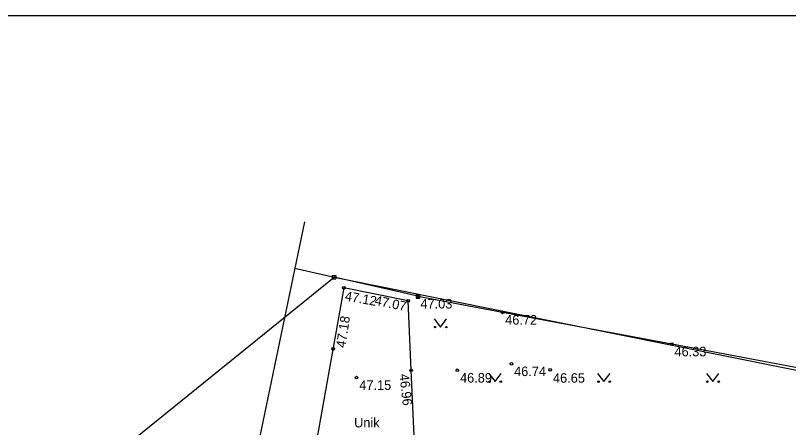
# Model space of a CAD drawing. Extents: x 638557 to 639813, y 6471274 to 6472682.
# Drawn here: x 639416.8 to 639473.6, y 6472052.6 to 6472082.9 of the extents above; entities that cross this region are included whole.
import ezdxf

# ---------------------------------------------------------------- set-up
doc = ezdxf.new("R2010")
doc.units = 0
for name, color, linetype in [('AED', 7, 'Continuous'), ('HALJASTUS', 7, 'Continuous'), ('HOONE', 7, 'Continuous'), ('KORGUS-EH2000', 7, 'Continuous'), ('MOOTPIIR', 7, 'Continuous'), ('TEE', 7, 'Continuous'), ('VORMISTUS', 7, 'Continuous')]:
    doc.layers.add(name, color=color, linetype=linetype)

msp = doc.modelspace()

# ---------------------------------------------------------------- linework, layer by layer
at = {"layer": 'AED'}
for p, q in [((639437.302, 6472064.332), (639440.175, 6472063.673)), ((639440.05, 6472063.798), (639440.05, 6472063.548)), ((639440.05, 6472063.798), (639440.3, 6472063.798)), ((639440.05, 6472063.548), (639440.3, 6472063.548)), ((639446.322, 6472062.267), (639440.175, 6472063.673)), ((639440.3, 6472063.798), (639440.3, 6472063.548)), ((639446.209, 6472062.385), (639446.209, 6472062.135)), ((639446.209, 6472062.385), (639446.459, 6472062.385)), ((639446.459, 6472062.385), (639446.459, 6472062.135)), ((639446.209, 6472062.135), (639446.459, 6472062.135))]:
    msp.add_line(p, q, dxfattribs=at)
msp.add_lwpolyline([(639424.674, 6471957.369), (639424.985, 6471958.093), (639425.936, 6471959.844), (639427.958, 6471963.68), (639429.732, 6471971.228), (639432.061, 6471981.319), (639435.556, 6471995.527), (639437.597, 6472004.486), (639439.683, 6472013.245), (639445.704, 6472011.64), (639466.437, 6472006.052), (639473.826, 6472029.515), (639480.217, 6472050.069), (639481.693, 6472055.334), (639474.327, 6472056.985), (639464.98, 6472058.756), (639452.546, 6472061.085), (639446.334, 6472062.26)], dxfattribs=at)
at = {"layer": 'HALJASTUS'}
for p, q in [((639447.537, 6472060.607), (639448, 6472060)), ((639448, 6472060), (639448.446, 6472060.607)), ((639451.537, 6472056.607), (639452, 6472056)), ((639452, 6472056), (639452.446, 6472056.607)), ((639459.537, 6472056.607), (639460, 6472056)), ((639460, 6472056), (639460.446, 6472056.607)), ((639467.537, 6472056.607), (639468, 6472056)), ((639468, 6472056), (639468.446, 6472056.607))]:
    msp.add_line(p, q, dxfattribs=at)
for centre in [(639447.599, 6472060), (639448.428, 6472060), (639451.599, 6472056), (639452.428, 6472056), (639459.599, 6472056), (639460.428, 6472056), (639467.599, 6472056), (639468.428, 6472056)]:
    msp.add_circle(centre, 0.055, dxfattribs=at)
at = {"layer": 'HOONE'}
msp.add_line((639438.014, 6472067.727), (639433.564, 6472046.494), dxfattribs=at)
at = {"layer": 'KORGUS-EH2000'}
for centre in [(639440.896, 6472062.885), (639445.62, 6472061.921), (639446.334, 6472062.26), (639452.546, 6472061.085), (639440.121, 6472058.404), (639464.98, 6472058.756), (639453.202, 6472057.305), (639445.847, 6472056.83), (639449.231, 6472056.83), (639456.059, 6472056.869), (639441.833, 6472056.292)]:
    msp.add_circle(centre, 0.1, dxfattribs=at)
at = {"layer": 'MOOTPIIR'}
msp.add_lwpolyline([(639409.203, 6472038.644), (639440.175, 6472063.673), (639481.693, 6472055.334), (639463.627, 6471996.364), (639456.307, 6471991.217), (639444.923, 6471980.589), (639432.198, 6471963.097), (639402.031, 6471972.638), (639391.606, 6472006.925)], close=True, dxfattribs=at)
at = {"layer": 'TEE'}
msp.add_lwpolyline([(639446.24, 6472042.575), (639446.326, 6472046.089), (639445.847, 6472056.83), (639445.62, 6472061.921), (639440.896, 6472062.885), (639438.075, 6472047.136), (639434.885, 6472046.217)], dxfattribs=at)
at = {"layer": 'VORMISTUS'}
msp.add_lwpolyline([(639358.206, 6471876.528), (639358.206, 6472082.88), (639502.607, 6472082.88), (639502.607, 6471876.528)], close=True, dxfattribs=at)

# ---------------------------------------------------------------- texts
at = {"layer": 'KORGUS-EH2000'}
for s, rotation, p in [('47.12', 349.8337, (639440.934, 6472061.964)), ('47.07', 348.2256, (639443.117, 6472061.646)), ('47.18', 81.4119, (639441.005, 6472058.449)), ('46.96', 276.3552, (639444.975, 6472056.532))]:
    msp.add_text(s, height=0.7, rotation=rotation, dxfattribs=at).set_placement(p)
for s, p in [('47.03', (639446.522, 6472061.367)), ('46.72', (639452.746, 6472060.185)), ('46.33', (639465.18, 6472057.856)), ('46.74', (639453.402, 6472056.405)), ('46.89', (639449.431, 6472055.93)), ('46.65', (639456.259, 6472055.919)), ('47.15', (639442.033, 6472055.392))]:
    msp.add_text(s, height=0.7, dxfattribs=at).set_placement(p)
at = {"layer": 'TEE'}
msp.add_text('Unik', height=0.7, dxfattribs=at).set_placement((639441.653, 6472052.639))

doc.saveas('drawing.dxf')
